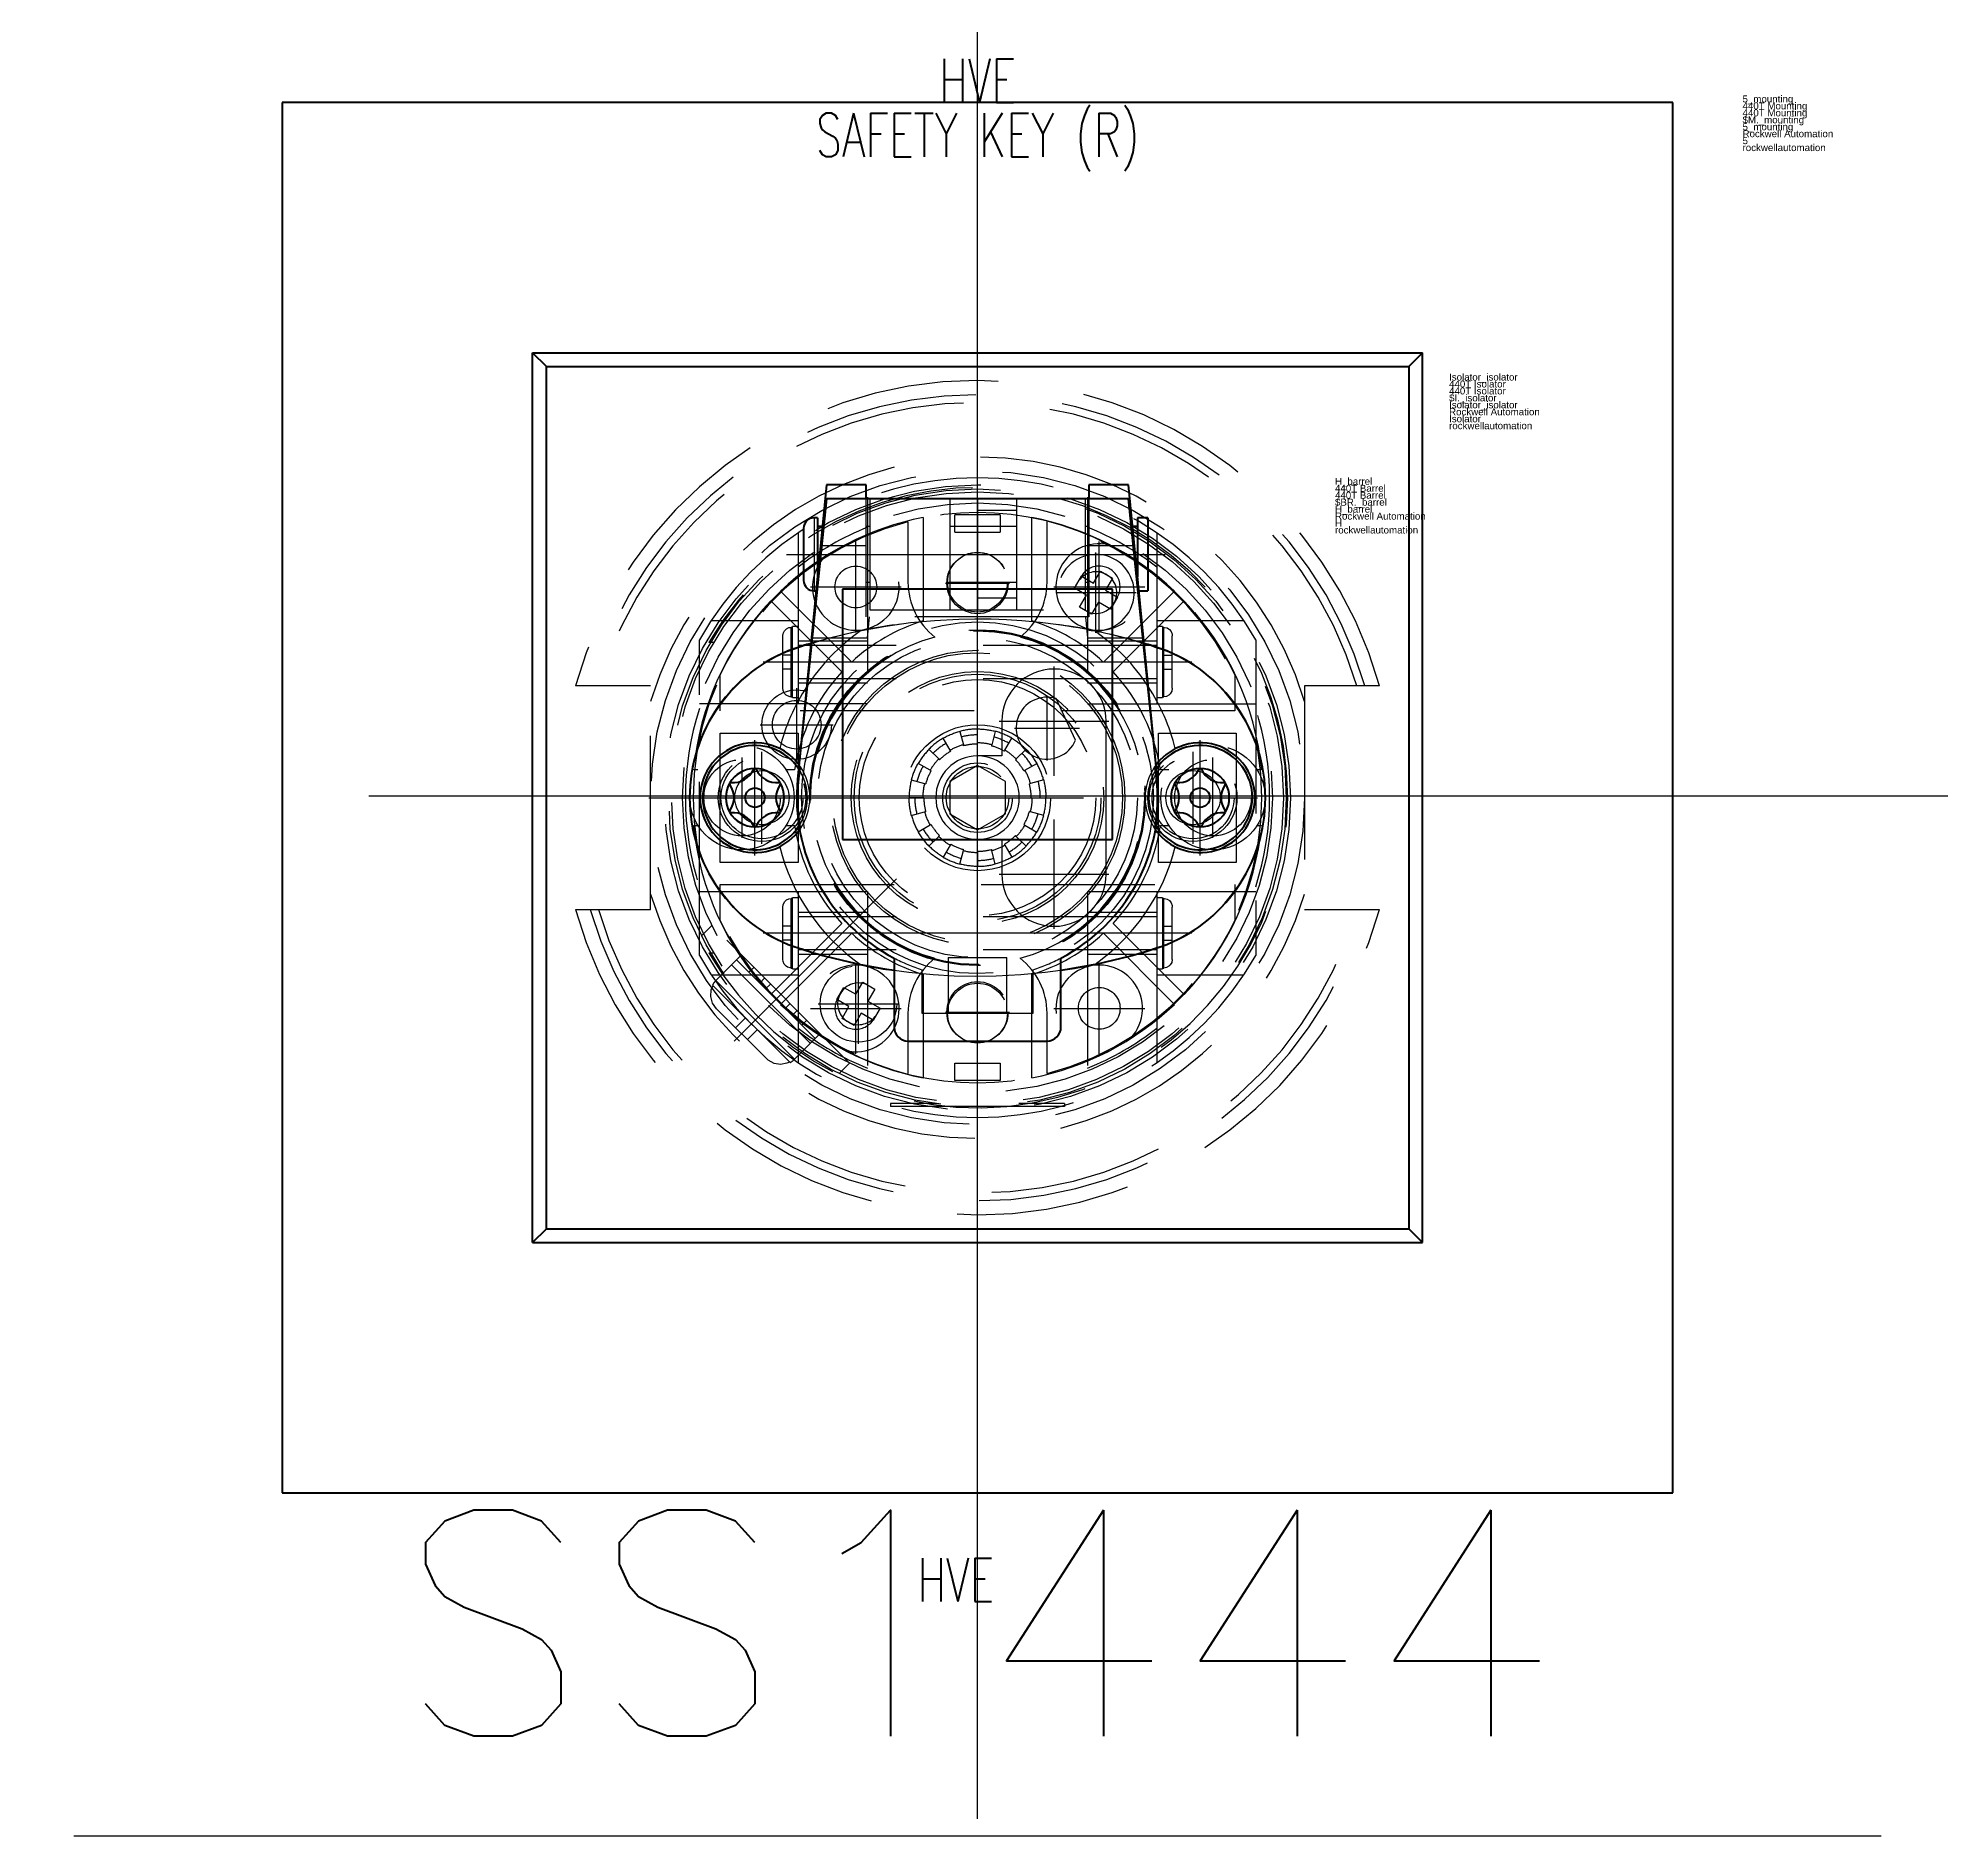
# Model space of a CAD drawing. Header units: inches. Extents: x 0 to 183, y 0 to 117.
# Drawn here: x 82.8 to 88.27, y 40.26 to 45.44 of the extents above; entities that cross this region are included whole.
import ezdxf
from ezdxf.enums import TextEntityAlignment as Align

# ---------------------------------------------------------------- set-up
doc = ezdxf.new("R2010")
doc.units = ezdxf.units.IN
doc.header["$MEASUREMENT"] = 0
doc.linetypes.add('CENTER', pattern=[2, 1.25, -0.25, 0.25, -0.25])
doc.linetypes.add('DASHED', pattern=[0.75, 0.5, -0.25])
for name, color, linetype, lineweight in [('2d ConnectionPoints', 7, 'Continuous', 50), ('AM_0', 7, 'Continuous', 50), ('AM_4', 3, 'Continuous', 25), ('AM_5', 3, 'Continuous', 25), ('AM_6', 2, 'Continuous', 35), ('AM_7', 7, 'CENTER', 25), ('AM_9', 6, 'DASHED', 25)]:
    doc.layers.add(name, color=color, linetype=linetype, lineweight=lineweight)
for name, color, linetype in [('PCAT', 9, 'Continuous'), ('PDESC', 142, 'Continuous'), ('PLOC', 8, 'Continuous'), ('PMISC', 7, 'Continuous'), ('PSYMS', 7, 'Continuous'), ('PTAG', 150, 'Continuous')]:
    doc.layers.add(name, color=color, linetype=linetype)
doc.styles.get("Standard").update_dxf_attribs({"font": 'arial.ttf'})
doc.styles.add('WD', font='romans.shx', dxfattribs={"height": 0.185})
doc.dimstyles.get("Standard").update_dxf_attribs({"dimtxt": 0.18, "dimasz": 0.18, "dimexe": 0.18, "dimexo": 0.0625, "dimgap": 0.09, "dimtad": 0, "dimtih": 1, "dimtoh": 1, "dimdec": 4, "dimzin": 0, "dimdsep": 46, "dimtxsty": 'Standard', "dimcen": 0.09, "dimadec": 0, "dimazin": 0, "dimtfac": 1, "dimtdec": 4, "dimtofl": 0, "dimtmove": 0, "dimatfit": 3, "dimfxl": 1, "dimtolj": 1, "dimtzin": 0, "dimarcsym": 0})

# ---------------------------------------------------------------- blocks, each defined once
blk = doc.blocks.new('AB_440T-MRPSE100E')
at = {"layer": '2d ConnectionPoints'}
blk.add_point((0, 0), dxfattribs=at)
blk.add_point((0, 0), dxfattribs=at)
blk.add_point((0, 0), dxfattribs=at)
blk.add_point((0, 0), dxfattribs=at)
at = {"layer": 'AM_0'}
for p, q in [((-2, 2), (-2, -2)), ((2, 2), (-2, 2)), ((2, -2), (2, 2)), ((-1.28, -1.28), (-1.28, 1.28)), ((-1.28, 1.28), (1.28, 1.28)), ((-1.24, 1.24), (-1.28, 1.28)), ((1.28, 1.28), (1.24, 1.24)), ((1.28, -1.28), (1.28, 1.28)), ((-1.24, -1.24), (-1.24, 1.24)), ((-1.24, 1.24), (1.24, 1.24)), ((1.24, 1.24), (1.24, -1.24)), ((-0.434, 0.9), (-0.5175, 0.0509)), ((-0.32, 0.9), (-0.434, 0.9)), ((-0.32, 0.86), (-0.32, 0.9)), ((0.434, 0.9), (0.32, 0.9)), ((0.32, 0.9), (0.32, 0.86)), ((0.5175, 0.0509), (0.434, 0.9)), ((-0.434, 0.86), (-0.5173, 0.0534)), ((0.434, 0.86), (-0.434, 0.86)), ((0.5173, 0.0534), (0.434, 0.86)), ((-0.5, 0.775), (-0.5, 0.625)), ((-0.46, 0.805), (-0.47, 0.805)), ((-0.46, 0.805), (-0.46, 0.6356)), ((-0.4458, 0.78), (-0.46, 0.78)), ((0.46, 0.78), (0.4458, 0.78)), ((0.49, 0.805), (0.46, 0.805)), ((0.46, 0.805), (0.46, 0.6356)), ((0.49, 0.805), (0.49, 0.595)), ((-0.47, 0.595), (-0.464, 0.595)), ((0.388, 0.6), (-0.388, 0.6)), ((-0.388, 0.6), (-0.388, -0.12)), ((0.388, -0.12), (0.388, 0.6)), ((0.464, 0.595), (0.49, 0.595)), ((-0.6393, 0.084), (-0.6407, 0.084)), ((0.6407, 0.084), (0.6393, 0.084)), ((-0.7124, 0.0426), (-0.7131, 0.0414)), ((-0.5669, 0.0414), (-0.5676, 0.0426)), ((0.5676, 0.0426), (0.5669, 0.0414)), ((0.7131, 0.0414), (0.7124, 0.0426)), ((-0.7131, -0.0414), (-0.7124, -0.0426)), ((-0.5676, -0.0426), (-0.5669, -0.0414)), ((0.5669, -0.0414), (0.5676, -0.0426)), ((0.7124, -0.0426), (0.7131, -0.0414)), ((-0.6407, -0.084), (-0.6393, -0.084)), ((0.6393, -0.084), (0.6407, -0.084)), ((-0.388, -0.12), (0.388, -0.12)), ((-0.24, -0.4613), (-0.24, -0.66)), ((0.24, -0.66), (0.24, -0.4613)), ((-0.2, -0.7), (0.2, -0.7)), ((-1.28, -1.28), (-1.24, -1.24)), ((-1.24, -1.24), (1.24, -1.24)), ((1.24, -1.24), (1.28, -1.28)), ((-1.28, -1.28), (1.28, -1.28)), ((-2, -2), (2, -2))]:
    blk.add_line(p, q, dxfattribs=at)
for points in [[(-0.5129, 0.0939), (-0.5176, 0.0999), (-0.5291, 0.1125), (-0.541, 0.1231), (-0.5554, 0.1334), (-0.5688, 0.141)], [(0.5688, 0.141), (0.5629, 0.1379), (0.5423, 0.1242), (0.5243, 0.1076), (0.5126, 0.0934)], [(-0.5688, -0.141), (-0.5629, -0.1379), (-0.5423, -0.1242), (-0.5243, -0.1076), (-0.5091, -0.0885)], [(0.511, -0.0913), (0.5176, -0.0999), (0.5291, -0.1125), (0.541, -0.1231), (0.5554, -0.1334), (0.5688, -0.141)], [(-0.3369, -0.4795), (-0.2671, -0.4922), (-0.24, -0.4964)], [(0.239, -0.4965), (0.2638, -0.4928), (0.3336, -0.4802), (0.3369, -0.4795)]]:
    blk.add_lwpolyline(points, dxfattribs=at)
for centre in [(-0.64, 0), (0.64, 0)]:
    blk.add_circle(centre, 0.028, dxfattribs=at)
for centre, radius, start, end in [((-0.47, 0.775), 0.03, 90, 180), ((-0.47, 0.625), 0.03, 180, 270), ((0, -1.1664), 1.68, 106.5607, 108.3163), ((0, -1.1664), 1.68, 71.6837, 73.4393), ((-0.372, 0), 0.456, 110, 250), ((0.372, 0), 0.456, 290, 70), ((-0.64, 0), 0.158, 63.2055, 296.7945), ((-0.64, 0), 0.1503, 33.295, 327.2561), ((0.64, 0), 0.1503, 212.7439, 146.705), ((0.64, 0), 0.158, 243.2055, 116.7945), ((-0.64, 0), 0.084, 90.4736, 149.5264), ((-0.7022, 0.1076), 0.064, 263.938, 336.062), ((-0.64, 0.0801), 0.004, 99.9968, 156.062), ((-0.64, 0.0801), 0.004, 23.938, 80.0032), ((-0.64, 0), 0.084, 30.4736, 89.5264), ((-0.5778, 0.1076), 0.064, 203.938, 276.062), ((0.64, 0), 0.084, 90.4736, 149.5264), ((0.5778, 0.1076), 0.064, 263.938, 336.062), ((0.64, 0.0801), 0.004, 99.9968, 156.062), ((0.64, 0.0801), 0.004, 23.938, 80.0032), ((0.64, 0), 0.084, 30.4736, 89.5264), ((0.7022, 0.1076), 0.064, 203.938, 276.062), ((-0.64, 0), 0.084, 150.4736, 209.5264), ((-0.7093, 0.04), 0.004, 159.9968, 216.062), ((-0.7643, 0), 0.064, 323.938, 36.062), ((-0.7093, 0.04), 0.004, 83.938, 140.0032), ((-0.5157, 0), 0.064, 143.938, 216.062), ((-0.5707, 0.04), 0.004, 39.9968, 96.062), ((-0.5707, 0.04), 0.004, 323.938, 20.0032), ((-0.64, 0), 0.084, 330.4736, 29.5264), ((0, 0), 0.52, 174.1073, 242.5136), ((0, 0), 0.52, 297.4864, 5.8927), ((0.64, 0), 0.084, 150.4736, 209.5264), ((0.5707, 0.04), 0.004, 159.9968, 216.062), ((0.5157, 0), 0.064, 323.938, 36.062), ((0.5707, 0.04), 0.004, 83.938, 140.0032), ((0.7643, 0), 0.064, 143.938, 216.062), ((0.7093, 0.04), 0.004, 39.9968, 96.062), ((0.7093, 0.04), 0.004, 323.938, 20.0032), ((0.64, 0), 0.084, 330.4736, 29.5264), ((-0.7093, -0.04), 0.004, 143.938, 200.0032), ((-0.7093, -0.04), 0.004, 219.9968, 276.062), ((-0.64, 0), 0.084, 210.4736, 269.5264), ((-0.7022, -0.1076), 0.064, 23.938, 96.062), ((-0.64, 0), 0.084, 270.4736, 329.5264), ((-0.5778, -0.1076), 0.064, 83.938, 156.062), ((-0.5707, -0.04), 0.004, 263.938, 320.0032), ((-0.5707, -0.04), 0.004, 339.9968, 36.062), ((0.5707, -0.04), 0.004, 143.938, 200.0032), ((0.5707, -0.04), 0.004, 219.9968, 276.062), ((0.64, 0), 0.084, 210.4736, 269.5264), ((0.5778, -0.1076), 0.064, 23.938, 96.062), ((0.64, 0), 0.084, 270.4736, 329.5264), ((0.7022, -0.1076), 0.064, 83.938, 156.062), ((0.7093, -0.04), 0.004, 263.938, 320.0032), ((0.7093, -0.04), 0.004, 339.9968, 36.062), ((-0.64, -0.0801), 0.004, 203.938, 260.0032), ((-0.64, -0.0801), 0.004, 279.9968, 336.062), ((0.64, -0.0801), 0.004, 203.938, 260.0032), ((0.64, -0.0801), 0.004, 279.9968, 336.062), ((0, 1.1664), 1.68, 251.6837, 258.4328), ((0, 1.1664), 1.68, 281.5672, 288.3163), ((0, 1.1048), 1.62, 256.7905, 260.8788), ((-0.2, -0.66), 0.04, 180, 270), ((0.2, -0.66), 0.04, 270, 360)]:
    blk.add_arc(centre, radius, start, end, dxfattribs=at)
at = {"layer": 'AM_4'}
blk.add_line((-0.47, 0.805), (-0.47, 0.595), dxfattribs=at)
for start, end in [(146.9283, 166.0736), (13.9264, 33.0717), (193.9264, 234.91), (305.09, 346.0736)]:
    blk.add_arc((0, 0), 0.586, start, end, dxfattribs=at)
at = {"layer": 'AM_5', "linetype": 'DASHED'}
for p, q in [((0.516, 0.4377), (-0.516, 0.4377)), ((0.516, 0.3423), (-0.516, 0.3423)), ((0.516, -0.3423), (-0.516, -0.3423)), ((0.516, -0.4377), (-0.516, -0.4377))]:
    blk.add_line(p, q, dxfattribs=at)
at = {"layer": 'AM_7'}
for p, q in [((0, -0.945), (0, 0.945)), ((-0.35, 0.4754), (-0.35, 0.737)), ((0.35, 0.4754), (0.35, 0.737)), ((-0.5495, 0.7), (0.5395, 0.7)), ((0.3406, 0.4744), (0.3406, 0.7054)), ((-0.4808, 0.6062), (-0.2192, 0.6062)), ((-0.0924, 0.6173), (0.0924, 0.6173)), ((-0.0903, 0.62), (0.0903, 0.62)), ((0.2192, 0.6062), (0.4808, 0.6062)), ((0.2251, 0.5899), (0.4561, 0.5899)), ((0.616, 0.39), (-0.616, 0.39)), ((0.22, 0.0625), (0.22, 0.3775)), ((-0.52, 0.105), (-0.52, 0.315)), ((0.2, 0.1065), (0.2, 0.2934)), ((0.0625, 0.22), (0.3775, 0.22)), ((-0.64, -0.1659), (-0.64, 0.1659)), ((-0.625, 0.21), (-0.415, 0.21)), ((0.1065, 0.2), (0.2934, 0.2)), ((0.64, -0.1659), (0.64, 0.1659)), ((-0.6771, -0.1155), (-0.6771, 0.1155)), ((-0.62, -0.1323), (-0.62, 0.1323)), ((0.62, -0.1323), (0.62, 0.1323)), ((0.6771, -0.1155), (0.6771, 0.1155)), ((-0.945, 0), (0.945, 0)), ((0.22, -0.3775), (0.22, -0.0625)), ((-0.7, -0.7), (-0.2333, -0.2333)), ((0.0625, -0.22), (0.3775, -0.22)), ((0.616, -0.39), (-0.616, -0.39)), ((-0.35, -0.737), (-0.35, -0.4754)), ((-0.3424, -0.7085), (-0.3424, -0.4775)), ((0.35, -0.737), (0.35, -0.4754)), ((-0.4579, -0.593), (-0.2269, -0.593)), ((-0.4808, -0.6062), (-0.2192, -0.6062)), ((-0.0924, -0.6173), (0.0924, -0.6173)), ((-0.0903, -0.62), (0.0903, -0.62)), ((0.2192, -0.6062), (0.4808, -0.6062))]:
    blk.add_line(p, q, dxfattribs=at)
at = {"layer": 'AM_9'}
for p, q in [((-0.32, 0.52), (-0.32, 0.86)), ((-0.316, 0.864), (-0.316, 0.27)), ((-0.31, 0.86), (-0.31, 0.54)), ((-0.08, 0.86), (-0.08, 0.54)), ((0, 0.86), (0, 0.54)), ((0.112, 0.8258), (0, 0.8258)), ((0.112, 0.86), (0.112, 0.54)), ((0.31, 0.86), (0.31, 0.54)), ((0.316, 0.864), (0.316, 0.27)), ((0.32, 0.86), (0.32, 0.52)), ((-0.31, 0.78), (-0.32, 0.78)), ((-0.2, 0.7932), (-0.2, 0.62)), ((-0.156, 0.806), (-0.156, 0.5086)), ((0.112, 0.78), (-0.08, 0.78)), ((0.065, 0.814), (-0.065, 0.814)), ((-0.065, 0.764), (-0.065, 0.814)), ((0.065, 0.814), (0.065, 0.764)), ((0.156, 0.5086), (0.156, 0.806)), ((0.2, 0.62), (0.2, 0.7932)), ((0.32, 0.78), (0.31, 0.78)), ((-0.516, 0.7617), (-0.516, 0.27)), ((-0.32, 0.724), (-0.4513, 0.724)), ((-0.065, 0.764), (0.065, 0.764)), ((0.4513, 0.724), (0.32, 0.724)), ((0.516, 0.7617), (0.516, 0.27)), ((-0.32, 0.62), (-0.31, 0.62)), ((-0.08, 0.62), (0.112, 0.62)), ((0.2786, 0.6026), (0.2986, 0.6372)), ((0.3133, 0.5826), (0.2786, 0.6026)), ((0.2986, 0.6372), (0.3333, 0.6172)), ((0.31, 0.62), (0.32, 0.62)), ((0.3333, 0.6172), (0.3533, 0.6519)), ((0.3533, 0.6519), (0.3879, 0.6319)), ((0.3879, 0.6319), (0.3679, 0.5972)), ((-0.5945, 0.5662), (-0.3901, 0.3618)), ((-0.3618, 0.3901), (-0.5662, 0.5945)), ((0.112, 0.5742), (0, 0.5742)), ((0.2933, 0.5479), (0.3133, 0.5826)), ((0.3279, 0.5279), (0.2933, 0.5479)), ((0.3479, 0.5626), (0.3279, 0.5279)), ((0.3825, 0.5426), (0.3479, 0.5626)), ((0.5662, 0.5945), (0.3618, 0.3901)), ((0.3679, 0.5972), (0.4025, 0.5772)), ((0.4025, 0.5772), (0.3825, 0.5426)), ((0.3901, 0.3618), (0.5945, 0.5662)), ((-0.7657, 0.51), (-0.516, 0.51)), ((0.32, 0.52), (-0.32, 0.52)), ((-0.3165, 0.46), (-0.3106, 0.52)), ((-0.31, 0.54), (0.31, 0.54)), ((0.3106, 0.52), (0.3165, 0.46)), ((0.516, 0.51), (0.7657, 0.51)), ((-0.8, -0.4543), (-0.8, 0.4543)), ((-0.7586, 0.446), (-0.7725, 0.446)), ((-0.56, 0.3146), (-0.56, 0.4654)), ((-0.536, 0.29), (-0.536, 0.49)), ((-0.532, 0.49), (-0.536, 0.49)), ((-0.532, 0.288), (-0.532, 0.492)), ((-0.516, 0.492), (-0.532, 0.492)), ((-0.316, 0.45), (-0.516, 0.45)), ((-0.4773, 0.46), (-0.3165, 0.46)), ((0.516, 0.45), (0.316, 0.45)), ((0.3165, 0.46), (0.4773, 0.46)), ((0.532, 0.492), (0.516, 0.492)), ((0.532, 0.492), (0.532, 0.288)), ((0.536, 0.49), (0.532, 0.49)), ((0.536, 0.29), (0.536, 0.49)), ((0.56, 0.3146), (0.56, 0.4654)), ((0.8, 0.4543), (0.8, -0.4543)), ((-0.532, 0.41), (-0.56, 0.41)), ((0.532, 0.41), (0.56, 0.41)), ((-0.74, 0.25), (-0.74, 0.3533)), ((-0.532, 0.37), (-0.56, 0.37)), ((-0.516, 0.33), (-0.316, 0.33)), ((0.316, 0.33), (0.516, 0.33)), ((0.532, 0.37), (0.56, 0.37)), ((0.74, 0.3533), (0.74, 0.25)), ((-0.94, 0.3217), (-1.1561, 0.3217)), ((-0.94, -0.3217), (-0.94, 0.3217)), ((-0.536, 0.29), (-0.532, 0.29)), ((-0.532, 0.288), (-0.516, 0.288)), ((0.2822, 0.1658), (0.2266, 0.2849)), ((0.516, 0.288), (0.532, 0.288)), ((0.532, 0.29), (0.536, 0.29)), ((1.1561, 0.3217), (0.94, 0.3217)), ((0.94, 0.3217), (0.94, -0.3217)), ((-0.316, 0.27), (-0.8, 0.27)), ((0.74, 0.25), (-0.74, 0.25)), ((0.07, 0.22), (0.07, 0.12)), ((0.316, 0.27), (0.8, 0.27)), ((0.37, -0.22), (0.37, 0.22)), ((-0.74, -0.186), (-0.74, 0.186)), ((-0.74, 0.186), (-0.516, 0.186)), ((-0.516, 0.186), (-0.516, -0.186)), ((-0.0788, 0.1364), (-0.0988, 0.171)), ((-0.0511, 0.1908), (-0.0408, 0.1521)), ((0, 0.1575), (0, 0.1975)), ((0.0511, 0.1908), (0.0408, 0.1521)), ((0.0787, 0.1364), (0.0987, 0.171)), ((0.52, -0.186), (0.52, 0.186)), ((0.52, 0.186), (0.744, 0.186)), ((0.744, 0.186), (0.744, -0.186)), ((-0.1397, 0.1397), (-0.1114, 0.1114)), ((-0.1114, 0.1114), (-0.1091, 0.1091)), ((-0.0772, 0.1336), (-0.0788, 0.1364)), ((-0.0408, 0.1521), (-0.0399, 0.149)), ((0, 0.1543), (0, 0.1575)), ((0.07, 0.12), (0, 0.12)), ((0.0408, 0.1521), (0.0399, 0.149)), ((0.0772, 0.1336), (0.0787, 0.1364)), ((0.1114, 0.1114), (0.1091, 0.1091)), ((0.1397, 0.1397), (0.1114, 0.1114)), ((-0.8042, 0.0797), (-0.8171, 0.0797)), ((-0.526, 0.0797), (-0.55, 0.0797)), ((-0.5091, 0.0885), (-0.5129, 0.0939)), ((-0.1364, 0.0787), (-0.171, 0.0987)), ((-0.1336, 0.0772), (-0.1364, 0.0787)), ((0, 0.0924), (-0.08, 0.0462)), ((0.08, 0.0462), (0, 0.0924)), ((0.1336, 0.0772), (0.1364, 0.0787)), ((0.1364, 0.0787), (0.171, 0.0987)), ((0.5126, 0.0934), (0.5091, 0.0885)), ((0.55, 0.0797), (0.526, 0.0797)), ((0.8171, 0.0797), (0.8042, 0.0797)), ((-0.1575, 0), (-0.1975, 0)), ((-0.1908, 0.0511), (-0.1521, 0.0408)), ((-0.1543, 0), (-0.1575, 0)), ((-0.1521, 0.0408), (-0.149, 0.0399)), ((-0.08, 0.0462), (-0.08, -0.0462)), ((0.08, -0.0462), (0.08, 0.0462)), ((0.1521, 0.0408), (0.149, 0.0399)), ((0.1908, 0.0511), (0.1521, 0.0408)), ((0.1575, 0), (0.1975, 0)), ((-0.1908, -0.0511), (-0.1521, -0.0408)), ((-0.1521, -0.0408), (-0.149, -0.0399)), ((-0.08, -0.0462), (0, -0.0924)), ((0, -0.0924), (0.08, -0.0462)), ((0.1521, -0.0408), (0.149, -0.0399)), ((0.1908, -0.0511), (0.1521, -0.0408)), ((0.1543, 0), (0.1575, 0)), ((-0.8171, -0.0797), (-0.8042, -0.0797)), ((-0.55, -0.0797), (-0.526, -0.0797)), ((-0.1364, -0.0788), (-0.171, -0.0988)), ((-0.1336, -0.0772), (-0.1364, -0.0788)), ((-0.1114, -0.1114), (-0.1091, -0.1091)), ((0.1114, -0.1114), (0.1091, -0.1091)), ((0.1336, -0.0772), (0.1364, -0.0788)), ((0.1364, -0.0788), (0.171, -0.0988)), ((0.5091, -0.0885), (0.511, -0.0913)), ((0.526, -0.0797), (0.55, -0.0797)), ((0.8042, -0.0797), (0.8171, -0.0797)), ((-0.1397, -0.1397), (-0.1114, -0.1114)), ((-0.0788, -0.1364), (-0.0988, -0.171)), ((-0.0772, -0.1336), (-0.0788, -0.1364)), ((-0.0511, -0.1908), (-0.0408, -0.1521)), ((-0.0408, -0.1521), (-0.0399, -0.149)), ((0, -0.1543), (0, -0.1575)), ((0, -0.1575), (0, -0.1975)), ((0.0408, -0.1521), (0.0399, -0.149)), ((0.0511, -0.1908), (0.0408, -0.1521)), ((0.07, -0.12), (0.07, -0.22)), ((0.0772, -0.1336), (0.0787, -0.1364)), ((0.0787, -0.1364), (0.0987, -0.171)), ((0.1397, -0.1397), (0.1114, -0.1114)), ((-0.516, -0.186), (-0.74, -0.186)), ((0.744, -0.186), (0.52, -0.186)), ((-0.8, -0.27), (-0.316, -0.27)), ((-0.74, -0.3533), (-0.74, -0.25)), ((-0.74, -0.25), (0.74, -0.25)), ((-0.516, -0.27), (-0.516, -0.7617)), ((-0.316, -0.27), (-0.316, -0.864)), ((0.316, -0.27), (0.8, -0.27)), ((0.316, -0.27), (0.316, -0.864)), ((0.516, -0.27), (0.516, -0.7617)), ((0.74, -0.25), (0.74, -0.3533)), ((-1.1561, -0.3217), (-0.94, -0.3217)), ((-0.56, -0.4654), (-0.56, -0.3146)), ((-0.532, -0.29), (-0.536, -0.29)), ((-0.536, -0.49), (-0.536, -0.29)), ((-0.532, -0.492), (-0.532, -0.288)), ((-0.516, -0.288), (-0.532, -0.288)), ((0.532, -0.288), (0.516, -0.288)), ((0.532, -0.288), (0.532, -0.492)), ((0.536, -0.29), (0.532, -0.29)), ((0.536, -0.49), (0.536, -0.29)), ((0.56, -0.4654), (0.56, -0.3146)), ((0.94, -0.3217), (1.1561, -0.3217)), ((-0.7637, -0.3677), (-0.7939, -0.3979)), ((-0.3677, -0.7637), (-0.7637, -0.3677)), ((-0.3901, -0.3618), (-0.5945, -0.5662)), ((-0.532, -0.37), (-0.56, -0.37)), ((-0.316, -0.33), (-0.516, -0.33)), ((0.516, -0.33), (0.316, -0.33)), ((0.5945, -0.5662), (0.3901, -0.3618)), ((0.532, -0.37), (0.56, -0.37)), ((-0.5662, -0.5945), (-0.3618, -0.3901)), ((-0.532, -0.41), (-0.56, -0.41)), ((0.3618, -0.3901), (0.5662, -0.5945)), ((0.532, -0.41), (0.56, -0.41)), ((-0.7725, -0.446), (-0.7586, -0.446)), ((-0.6788, -0.4525), (-0.7524, -0.5261)), ((-0.4808, -0.7071), (-0.7071, -0.4808)), ((-0.4667, -0.693), (-0.693, -0.4667)), ((-0.6572, -0.5024), (-0.6431, -0.4883)), ((-0.536, -0.49), (-0.532, -0.49)), ((-0.532, -0.492), (-0.516, -0.492)), ((-0.516, -0.45), (-0.316, -0.45)), ((-0.084, -0.46), (0.084, -0.46)), ((-0.084, -0.46), (-0.084, -0.62)), ((0.084, -0.62), (0.084, -0.46)), ((0.316, -0.45), (0.516, -0.45)), ((0.516, -0.492), (0.532, -0.492)), ((0.532, -0.49), (0.536, -0.49)), ((-0.7657, -0.51), (-0.516, -0.51)), ((-0.762, -0.5391), (-0.5391, -0.762)), ((-0.7524, -0.5261), (-0.5261, -0.7524)), ((-0.6124, -0.519), (-0.6265, -0.5332)), ((-0.5954, -0.536), (-0.6096, -0.5501)), ((-0.4043, -0.5803), (-0.3843, -0.5457)), ((-0.3843, -0.5457), (-0.3497, -0.5657)), ((-0.3497, -0.5657), (-0.3297, -0.5311)), ((-0.3297, -0.5311), (-0.2951, -0.5511)), ((-0.16, -0.4948), (-0.16, -0.62)), ((-0.156, -0.5086), (-0.156, -0.806)), ((0.156, -0.806), (0.156, -0.5086)), ((0.16, -0.62), (0.16, -0.4948)), ((0.516, -0.51), (0.7657, -0.51)), ((-0.5531, -0.6065), (-0.539, -0.5924)), ((-0.3697, -0.6003), (-0.4043, -0.5803)), ((-0.3897, -0.635), (-0.3697, -0.6003)), ((-0.2951, -0.5511), (-0.3151, -0.5857)), ((-0.3151, -0.5857), (-0.2804, -0.6057)), ((-0.7504, -0.6073), (-0.6073, -0.7504)), ((-0.6675, -0.6336), (-0.6958, -0.6619)), ((-0.5332, -0.6265), (-0.519, -0.6124)), ((-0.4913, -0.6401), (-0.5054, -0.6542)), ((-0.3551, -0.655), (-0.3897, -0.635)), ((-0.3351, -0.6203), (-0.3551, -0.655)), ((-0.3004, -0.6403), (-0.3351, -0.6203)), ((-0.2804, -0.6057), (-0.3004, -0.6403)), ((-0.2, -0.62), (-0.2, -0.7932)), ((-0.16, -0.62), (0.16, -0.62)), ((0.2, -0.7932), (0.2, -0.62)), ((-0.6336, -0.6675), (-0.6619, -0.6958)), ((-0.5261, -0.7524), (-0.4525, -0.6788)), ((-0.398, -0.7939), (-0.3677, -0.7637)), ((-0.065, -0.764), (0.065, -0.764)), ((-0.065, -0.814), (-0.065, -0.764)), ((0.065, -0.764), (0.065, -0.814)), ((0.065, -0.814), (-0.065, -0.814)), ((-0.1189, -0.88), (-0.25, -0.88)), ((-0.25, -0.88), (-0.25, -0.888)), ((0.25, -0.888), (-0.25, -0.888)), ((0.25, -0.88), (0.1189, -0.88)), ((0.25, -0.88), (0.25, -0.888))]:
    blk.add_line(p, q, dxfattribs=at)
for points in [[(0.3369, 0.4795), (0.2849, 0.4893), (0.2329, 0.4974), (0.1803, 0.5039), (0.1276, 0.5088), (0.0834, 0.5115), (0.0388, 0.5132), (-0.0075, 0.5136), (-0.0538, 0.5128), (-0.1237, 0.5091), (-0.1932, 0.5025), (-0.2633, 0.4928), (-0.3336, 0.4802), (-0.3369, 0.4795)], [(-0.56, 0.4654), (-0.5591, 0.4721), (-0.5554, 0.4799), (-0.5495, 0.4858), (-0.5422, 0.4892), (-0.536, 0.49)], [(0.536, 0.49), (0.5374, 0.49), (0.5451, 0.4882), (0.5518, 0.4839), (0.5568, 0.4777), (0.5596, 0.47), (0.56, 0.4654)], [(-0.536, 0.29), (-0.5391, 0.2902), (-0.5466, 0.2925), (-0.5505, 0.295), (-0.556, 0.301), (-0.5593, 0.3086), (-0.56, 0.3146)], [(0.56, 0.3146), (0.5585, 0.3061), (0.5544, 0.2987), (0.5505, 0.295), (0.5435, 0.2912), (0.536, 0.29)], [(-0.56, -0.3146), (-0.5591, -0.3079), (-0.5554, -0.3001), (-0.5495, -0.2942), (-0.5422, -0.2908), (-0.536, -0.29)], [(0.536, -0.29), (0.5374, -0.29), (0.5451, -0.2918), (0.5518, -0.2961), (0.5568, -0.3023), (0.5596, -0.31), (0.56, -0.3146)], [(-0.536, -0.49), (-0.5391, -0.4898), (-0.5466, -0.4875), (-0.5505, -0.485), (-0.556, -0.479), (-0.5593, -0.4714), (-0.56, -0.4654)], [(0.56, -0.4654), (0.5585, -0.4739), (0.5544, -0.4813), (0.5505, -0.485), (0.5435, -0.4888), (0.536, -0.49)], [(-0.7504, -0.6073), (-0.7618, -0.5911), (-0.7671, -0.5722), (-0.7657, -0.5531), (-0.7607, -0.5404)], [(-0.24, -0.4964), (-0.1973, -0.502), (-0.1276, -0.5088), (-0.0676, -0.5122), (-0.0068, -0.5136), (0.0538, -0.5128), (0.1241, -0.509), (0.1941, -0.5024), (0.239, -0.4965)], [(-0.5404, -0.7607), (-0.5482, -0.7642), (-0.5666, -0.7673), (-0.5851, -0.7643), (-0.6018, -0.7552), (-0.6073, -0.7504)]]:
    blk.add_lwpolyline(points, dxfattribs=at)
for centre, radius in [((0, 0), 0.94), ((0, 0), 0.9), ((0, 0), 0.888), ((0, 0), 0.88), ((0, 0), 0.848), ((-0.35, 0.6062), 0.06), ((0, 0.6173), 0.088), ((0, 0.62), 0.086), ((0, 0), 0.506), ((0, 0), 0.483), ((0, 0), 0.482), ((0, 0), 0.48), ((0, 0), 0.46), ((0, 0), 0.424), ((0, 0), 0.417), ((0, 0), 0.363), ((0, 0), 0.355), ((0, 0), 0.34), ((-0.52, 0.21), 0.1), ((-0.52, 0.21), 0.07), ((0, 0), 0.21), ((-0.6771, 0), 0.15), ((-0.64, 0), 0.15), ((-0.6771, 0), 0.11), ((-0.62, 0), 0.126), ((-0.62, 0), 0.118), ((0.64, 0), 0.15), ((0.62, 0), 0.126), ((0.62, 0), 0.118), ((0.6771, 0), 0.15), ((0.6771, 0), 0.11), ((-0.62, 0), 0.078), ((0, 0), 0.1), ((0, 0), 0.09), ((0.62, 0), 0.078), ((-0.3424, -0.593), 0.11), ((0, -0.6173), 0.088), ((0, -0.62), 0.086), ((0.35, -0.6062), 0.06)]:
    blk.add_circle(centre, radius, dxfattribs=at)
for centre, radius, start, end in [((0, 0), 1.2, 15.5483, 164.4517), ((0, 0), 1.1594, 16.1067, 163.8933), ((0, 0), 1.1368, 16.4371, 163.5629), ((0, 0), 0.98, 16.4264, 163.5736), ((0, 0), 0.92, 29.5918, 150.4082), ((0, 0), 0.892, 210, 150), ((0, 0), 0.818, 104.1522, 255.8478), ((0, 0), 0.821, 100.9535, 133.6041), ((0, 0), 0.84, 112.0979, 127.9), ((0, 0), 0.82, 62.5374, 117.4626), ((0, 0), 0.821, 46.3959, 79.0465), ((0, 0), 0.818, 284.1522, 75.8478), ((0, 0), 0.84, 52.1, 67.9021), ((-0.35, 0.6062), 0.1246, 136.9346, 103.0636), ((0.35, 0.6062), 0.1246, 76.9364, 43.0654), ((0, 0), 0.82, 122.5356, 154.4805), ((0.3406, 0.5899), 0.11, 256.775, 253.515), ((0.35, 0.6062), 0.06, 320.9916, 159.0759), ((0, 0), 0.82, 25.5195, 57.4644), ((0, 0.62), 0.2, 180, 232.184), ((0, 0.62), 0.2, 307.816, 360), ((0.3406, 0.5899), 0.06, 245.8161, 140.9916), ((0, 0), 0.821, 136.3959, 174.4319), ((0, 0), 0.821, 5.5681, 43.6041), ((0, -1.1048), 1.62, 98.5207, 109.8416), ((0, -1.1664), 1.68, 97.5766, 106.4907), ((0, 0), 0.532, 107.0516, 132.8455), ((0, 0), 0.532, 47.1545, 72.9484), ((0, -1.1664), 1.68, 73.5093, 82.2121), ((0, -1.1048), 1.62, 70.1584, 80.8656), ((0, 0), 0.586, 125.09, 146.9283), ((0, 0), 0.478, 104.8648, 255.1352), ((0, 0), 0.478, 284.8648, 75.1352), ((0, 0), 0.586, 33.0717, 54.91), ((-0.372, 0), 0.4552, 113, 247), ((0.372, 0), 0.4552, 293, 67), ((0, 0), 0.532, 137.1545, 171.3883), ((0.22, 0.22), 0.15, 0, 180), ((0, 0), 0.532, 8.6117, 42.8455), ((0.2, 0.2), 0.089, 72.6113, 337.3887), ((0, 0), 0.84, 162.2472, 197.7528), ((0, 0), 0.84, 342.2472, 17.7528), ((0, 0), 0.1975, 120, 135), ((0, 0), 0.1968, 105, 120), ((0, 0), 0.1975, 90, 105), ((0, 0), 0.1806, 90, 105), ((0, 0), 0.1968, 75, 90), ((0, 0), 0.1806, 60, 75), ((0, 0), 0.1975, 60, 75), ((0, 0), 0.1968, 45, 60), ((0, 0), 0.1968, 135, 150), ((0, 0), 0.1575, 135, 150), ((0, 0), 0.1806, 120, 135), ((0, 0), 0.12, 90, 270), ((0, 0), 0.1543, 120, 135), ((0, 0), 0.1575, 105, 120), ((0, 0), 0.1543, 90, 105), ((0, 0), 0.1575, 75, 90), ((0, 0), 0.12, 270, 90), ((0, 0), 0.1543, 60, 75), ((0, 0), 0.1575, 45, 60), ((0, 0), 0.1806, 30, 45), ((0, 0), 0.1975, 30, 45), ((0, 0), 0.5167, 170.142, 189.858), ((-0.64, 0), 0.1503, 327.2561, 33.295), ((-0.64, 0), 0.158, 325.9504, 34.0496), ((0, 0), 0.1975, 150, 165), ((0, 0), 0.1806, 150, 165), ((0, 0), 0.1543, 150, 165), ((0, 0), 0.1543, 30, 45), ((0, 0), 0.1575, 15, 30), ((0, 0), 0.1968, 15, 30), ((0.64, 0), 0.158, 145.9504, 214.0496), ((0.64, 0), 0.1503, 146.705, 212.7439), ((0, 0), 0.5167, 350.142, 9.858), ((0, 0), 0.1968, 165, 180), ((0, 0), 0.1575, 165, 180), ((0, 0), 0.1543, 180, 195), ((0, 0), 0.1543, 0, 15), ((0, 0), 0.1575, 345, 0), ((0, 0), 0.1806, 360, 15), ((0, 0), 0.1975, 0, 15), ((0, 0), 0.1975, 180, 195), ((0, 0), 0.1968, 195, 210), ((0, 0), 0.1806, 180, 195), ((0, 0), 0.1575, 195, 210), ((0, 0), 0.1543, 330, 345), ((0, 0), 0.1806, 330, 345), ((0, 0), 0.1975, 330, 345), ((0, 0), 0.1968, 345, 0), ((0, 0), 0.821, 185.5681, 223.6041), ((0, 0), 0.532, 188.6117, 222.8455), ((0, 0), 0.1975, 210, 225), ((0, 0), 0.1806, 210, 225), ((0, 0), 0.1543, 210, 225), ((0, 0), 0.1543, 300, 315), ((0, 0), 0.1575, 315, 330), ((0, 0), 0.1968, 315, 330), ((0, 0), 0.532, 317.1545, 351.3883), ((0, 0), 0.821, 316.3959, 354.4319), ((0, 0), 0.1968, 225, 240), ((0, 0), 0.1575, 225, 240), ((0, 0), 0.1806, 240, 255), ((0, 0), 0.1543, 240, 255), ((0, 0), 0.1575, 255, 270), ((0, 0), 0.1543, 270, 285), ((0, 0), 0.1575, 285, 300), ((0, 0), 0.1806, 300, 315), ((0, 0), 0.1975, 300, 315), ((0, 0), 0.1975, 240, 255), ((0, 0), 0.1968, 255, 270), ((0, 0), 0.1806, 270, 285), ((0, 0), 0.1975, 270, 285), ((0, 0), 0.1968, 285, 300), ((0.22, -0.22), 0.15, 180, 0), ((0, 0), 1.2, 195.5483, 344.4517), ((0, 0), 1.1594, 196.1067, 343.8933), ((0, 0), 1.1368, 196.4371, 343.5629), ((0, 0), 0.98, 196.4264, 343.5736), ((0, 0), 0.82, 205.5195, 237.4721), ((0, 0), 0.82, 302.5279, 334.4805), ((0, 1.1048), 1.62, 250.1584, 256.7905), ((0, 0), 0.532, 227.1545, 252.9484), ((0, 0), 0.532, 287.0516, 312.8455), ((0, 1.1048), 1.62, 278.4967, 289.8416), ((0, 0), 0.92, 209.5918, 330.4082), ((-0.35, -0.6062), 0.1246, 256.8707, 223.1279), ((0, 0), 0.52, 242.5136, 252.0798), ((0, -0.62), 0.2, 127.816, 180), ((0, -0.62), 0.2, 0, 52.184), ((0, 0), 0.52, 287.9202, 297.4864), ((0.35, -0.6062), 0.1246, 316.8721, 283.1293), ((-0.7128, -0.5657), 0.056, 135, 151.6015), ((-0.3424, -0.593), 0.06, 63.9174, 322.6777), ((0, 0), 0.821, 226.3959, 259.0465), ((-0.35, -0.6062), 0.06, 142.6777, 337.2554), ((0, 0), 0.821, 280.9535, 313.6041), ((0, 0), 0.84, 232.1, 247.9021), ((0, 0), 0.84, 292.0979, 307.9), ((-0.5657, -0.7128), 0.056, 298.3985, 315), ((0, 0), 0.82, 242.5264, 297.4736)]:
    blk.add_arc(centre, radius, start, end, dxfattribs=at)
at = {"style": 'WD', "width": 0.7}
for tag, p in [('INST', (0, 2.1696)), ('LOC', (0, 2)), ('DESC1', (0, 1.8438)), ('DESC2', (0, 1.6875)), ('DESC3', (0, 1.5396)), ('XREF', (0, 0.9688))]:
    blk.add_attdef(tag, text='', height=0.125, dxfattribs=at).set_placement(p, align=Align.CENTER)
at = {"style": 'WD'}
blk.add_attdef('TAG1', text='', height=0.125, dxfattribs=at).set_placement((0, 1.375), align=Align.CENTER)
at = {"style": 'WD', "flags": 9}
blk.add_attdef('FAMILY', (0.2047, 1.3398), '', height=0.01, dxfattribs=at)
for tag, p in [('ASSYCODE', (0.23, 1.2589)), ('MFG', (0.2278, 1.2762)), ('CAT', (0.2297, 1.2957))]:
    blk.add_attdef(tag, text='', height=0.01, dxfattribs=at).set_placement(p, align=Align.CENTER)
at = {"layer": 'AM_6'}
for tag, p, flags in [('NB', (2.2, 2), 8), ('NN', (2.2, 1.98), 8), ('NT', (2.2, 1.96), 8), ('CATALOG', (2.2, 1.9), 8), ('NBSYN', (2.2, 1.94), 8), ('LINA', (2.2, 1.92), 8), ('COMPANY', (2.2, 1.86), 8), ('M', (2.2, 1.88), 8), ('PSOL_0', (2.2, 1.84), 9), ('PSOL_1', (2.2, 1.82), 9), ('NB', (1.3561, 1.2), 8), ('NN', (1.3561, 1.18), 8), ('NT', (1.3561, 1.16), 8), ('NBSYN', (1.3561, 1.14), 8), ('CATALOG', (1.3561, 1.1), 8), ('LINA', (1.3561, 1.12), 8), ('I', (1.3561, 1.08), 8), ('COMPANY', (1.3561, 1.06), 8), ('PSOL_0', (1.3561, 1.04), 9), ('PSOL_1', (1.3561, 1.02), 9), ('NB', (1.028, 0.9), 8), ('NN', (1.028, 0.88), 8), ('NT', (1.028, 0.86), 8), ('NBSYN', (1.028, 0.84), 8), ('LINA', (1.028, 0.82), 8), ('CATALOG', (1.028, 0.8), 8), ('COMPANY', (1.028, 0.76), 8), ('BR', (1.028, 0.78), 8), ('PSOL_0', (1.028, 0.74), 9), ('PSOL_1', (1.028, 0.72), 9)]:
    blk.add_attdef(tag, p, '', height=0.02, dxfattribs=dict(at, flags=flags))
blk = doc.blocks.new('*D46')
at = {"color": 0, "lineweight": -2, "transparency": 16777216}
for p, q in [((81, 52.8178), (81, 58.3675)), ((85.5, 40.3125), (85.5, 58.3675)), ((79.87, 58.1875), (78.74, 58.1875)), ((86.63, 58.1875), (87.76, 58.1875))]:
    blk.add_line(p, q, dxfattribs=at)
at = {"color": 0, "transparency": 16777216}
for points in [[(79.87, 58.3758), (79.87, 57.9992), (81, 58.1875)], [(86.63, 58.3758), (86.63, 57.9992), (85.5, 58.1875)]]:
    blk.add_solid(points, dxfattribs=at)
at = {"layer": 'Defpoints', "color": 0, "transparency": 16777216}
for p in [(81, 58.1875), (81, 52.7553), (85.5, 40.25)]:
    blk.add_point(p, dxfattribs=at)
at = {"color": 0, "transparency": 16777216, "insert": (83.25, 58.1875), "char_height": 0.85, "attachment_point": 5}
blk.add_mtext('\\A1;4.5000', dxfattribs=at)
blk = doc.blocks.new('*D50')
at = {"color": 0, "lineweight": -2, "transparency": 16777216}
for p, q in [((91.5625, 48.8811), (91.5625, 50.0111)), ((83.5625, 47.7511), (91.7425, 47.7511)), ((90.625, 45.7511), (91.7425, 45.7511)), ((91.5625, 44.6211), (91.5625, 43.4911))]:
    blk.add_line(p, q, dxfattribs=at)
at = {"color": 0, "transparency": 16777216}
for points in [[(91.3742, 48.8811), (91.7508, 48.8811), (91.5625, 47.7511)], [(91.3742, 44.6211), (91.7508, 44.6211), (91.5625, 45.7511)]]:
    blk.add_solid(points, dxfattribs=at)
at = {"layer": 'Defpoints', "color": 0, "transparency": 16777216}
for p in [(83.5, 47.7511), (90.5625, 45.7511), (91.5625, 45.7511)]:
    blk.add_point(p, dxfattribs=at)
at = {"color": 0, "transparency": 16777216, "insert": (91.5625, 46.7511), "char_height": 0.85, "attachment_point": 5}
blk.add_mtext('\\A1;2.0000', dxfattribs=at)
blk = doc.blocks.new('*D51')
at = {"color": 0, "lineweight": -2, "transparency": 16777216}
for p, q in [((95.625, 46.8853), (95.625, 48.0153)), ((83.5625, 45.7553), (95.805, 45.7553)), ((83.75, 43.2553), (95.805, 43.2553)), ((95.625, 42.1253), (95.625, 40.9953))]:
    blk.add_line(p, q, dxfattribs=at)
at = {"color": 0, "transparency": 16777216}
for points in [[(95.4367, 46.8853), (95.8133, 46.8853), (95.625, 45.7553)], [(95.4367, 42.1253), (95.8133, 42.1253), (95.625, 43.2553)]]:
    blk.add_solid(points, dxfattribs=at)
at = {"layer": 'Defpoints', "color": 0, "transparency": 16777216}
for p in [(83.5, 45.7553), (83.6875, 43.2553), (95.625, 43.2553)]:
    blk.add_point(p, dxfattribs=at)
at = {"color": 0, "transparency": 16777216, "insert": (95.625, 44.5053), "char_height": 0.85, "attachment_point": 5}
blk.add_mtext('\\A1;2.5000', dxfattribs=at)
blk = doc.blocks.new('SEN_FAN_N12_FA44')
at = {"color": 7, "linetype": 'Continuous'}
blk.add_line((0.3391, 5.8883), (5.5359, 5.8883), dxfattribs=at)
at = {"style": 'WD', "width": 0.7}
for tag, p in [('INST', (2.875, 6.7321)), ('LOC', (2.875, 6.5625)), ('DESC1', (2.875, 6.4062)), ('DESC2', (2.875, 6.25)), ('DESC3', (2.875, 6.1021)), ('XREF', (2.875, 5.5312))]:
    blk.add_attdef(tag, text='', height=0.125, dxfattribs=at).set_placement(p, align=Align.CENTER)
at = {"style": 'WD'}
blk.add_attdef('TAG1', text='', height=0.125, dxfattribs=at).set_placement((2.875, 5.9375), align=Align.CENTER)
at = {"style": 'WD', "flags": 9}
blk.add_attdef('FAMILY', (3.0797, 5.9023), '', height=0.01, dxfattribs=at)
for tag, p in [('CAT', (3.1047, 5.8582)), ('ASSYCODE', (3.105, 5.8214)), ('MFG', (3.1028, 5.8387))]:
    blk.add_attdef(tag, text='', height=0.01, dxfattribs=at).set_placement(p, align=Align.CENTER)

msp = doc.modelspace()

# ---------------------------------------------------------------- block references
at = {"layer": 'PSYMS'}
ref = msp.add_blockref('AB_440T-MRPSE100E', (85.5, 43.25), dxfattribs=at)
ref.add_attrib('NB', '5_mounting', (87.7, 45.25), dxfattribs={"layer": 'PMISC', "height": 0.02, "flags": 8})
ref.add_attrib('NN', '440T Mounting', (87.7, 45.23), dxfattribs={"layer": 'PMISC', "height": 0.02, "flags": 8})
ref.add_attrib('NT', '440T Mounting', (87.7, 45.21), dxfattribs={"layer": 'PMISC', "height": 0.02, "flags": 8})
ref.add_attrib('NBSYN', '$M._mounting', (87.7, 45.19), dxfattribs={"layer": 'PMISC', "height": 0.02, "flags": 8})
ref.add_attrib('LINA', '5_mounting', (87.7, 45.17), dxfattribs={"layer": 'PMISC', "height": 0.02, "flags": 8})
ref.add_attrib('CATALOG', 'Rockwell Automation', (87.7, 45.15), dxfattribs={"layer": 'PCAT', "height": 0.02, "flags": 8})
ref.add_attrib('M', '5', (87.7, 45.13), dxfattribs={"layer": 'PMISC', "height": 0.02, "flags": 8})
ref.add_attrib('COMPANY', 'rockwellautomation', (87.7, 45.11), dxfattribs={"layer": 'PMISC', "height": 0.02, "flags": 8})
ref.add_attrib('NB', 'H_barrel', (86.528, 44.15), dxfattribs={"layer": 'PMISC', "height": 0.02, "flags": 8})
ref.add_attrib('NN', '440T Barrel', (86.528, 44.13), dxfattribs={"layer": 'PMISC', "height": 0.02, "flags": 8})
ref.add_attrib('NT', '440T Barrel', (86.528, 44.11), dxfattribs={"layer": 'PMISC', "height": 0.02, "flags": 8})
ref.add_attrib('NBSYN', '$BR._barrel', (86.528, 44.09), dxfattribs={"layer": 'PMISC', "height": 0.02, "flags": 8})
ref.add_attrib('LINA', 'H_barrel', (86.528, 44.07), dxfattribs={"layer": 'PMISC', "height": 0.02, "flags": 8})
ref.add_attrib('CATALOG', 'Rockwell Automation', (86.528, 44.05), dxfattribs={"layer": 'PCAT', "height": 0.02, "flags": 8})
ref.add_attrib('BR', 'H', (86.528, 44.03), dxfattribs={"layer": 'PMISC', "height": 0.02, "flags": 8})
ref.add_attrib('COMPANY', 'rockwellautomation', (86.528, 44.01), dxfattribs={"layer": 'PMISC', "height": 0.02, "flags": 8})
ref.add_attrib('NB', 'Isolator_isolator', (86.85609, 44.45), dxfattribs={"layer": 'PMISC', "height": 0.02, "flags": 8})
ref.add_attrib('NN', '440T Isolator', (86.85609, 44.43), dxfattribs={"layer": 'PMISC', "height": 0.02, "flags": 8})
ref.add_attrib('NT', '440T Isolator', (86.85609, 44.41), dxfattribs={"layer": 'PMISC', "height": 0.02, "flags": 8})
ref.add_attrib('NBSYN', '$I._isolator', (86.85609, 44.39), dxfattribs={"layer": 'PMISC', "height": 0.02, "flags": 8})
ref.add_attrib('LINA', 'Isolator_isolator', (86.85609, 44.37), dxfattribs={"layer": 'PMISC', "height": 0.02, "flags": 8})
ref.add_attrib('CATALOG', 'Rockwell Automation', (86.85609, 44.35), dxfattribs={"layer": 'PCAT', "height": 0.02, "flags": 8})
ref.add_attrib('I', 'Isolator', (86.85609, 44.33), dxfattribs={"layer": 'PMISC', "height": 0.02, "flags": 8})
ref.add_attrib('COMPANY', 'rockwellautomation', (86.85609, 44.31), dxfattribs={"layer": 'PMISC', "height": 0.02, "flags": 8})
ref.add_attrib('DESC1', 'SAFETY KEY (R)', dxfattribs={"layer": 'PDESC', "height": 0.125, "style": 'WD', "width": 0.7}).set_placement((85.5, 45.09375), align=Align.CENTER)
ref.add_attrib('LOC', 'HVE', dxfattribs={"layer": 'PLOC', "height": 0.125, "style": 'WD', "width": 0.7}).set_placement((85.5, 45.25), align=Align.CENTER)
ref.add_attrib('P_TAG1', 'SS1444', dxfattribs={"layer": 'PTAG', "height": 0.65, "style": 'WD', "flags": 8}).set_placement((85.5, 40.875), align=Align.MIDDLE_CENTER)
ref = msp.add_blockref('SEN_FAN_N12_FA44', (82.5625, 34.375), dxfattribs=at)
ref.add_attrib('LOC', 'HVE', dxfattribs={"layer": 'PLOC', "height": 0.125, "style": 'WD', "width": 0.7}).set_placement((85.4375, 40.9375), align=Align.CENTER)

# ---------------------------------------------------------------- dimensions: what is measured, and where the dimension line sits
at = {"color": 2}
dim = msp.add_linear_dim(base=(81, 58.1875), p1=(85.5, 40.25), p2=(81, 52.75529), dimstyle='Standard', override={"dimtxt": 0.85, "dimasz": 1.13}, dxfattribs=at)
dim.commit()
dim.dimension.update_dxf_attribs({"geometry": '*D46', "text_midpoint": (83.25, 58.1875), "dimtype": 160})
for base, p1, p2, picture, middle in [((91.5625, 45.75106), (83.5, 47.75106), (90.5625, 45.75106), '*D50', (91.5625, 46.75106)), ((95.625, 43.25529), (83.5, 45.75529), (83.6875, 43.25529), '*D51', (95.625, 44.50529))]:
    dim = msp.add_linear_dim(base=base, p1=p1, p2=p2, angle=90, dimstyle='Standard', override={"dimtxt": 0.85, "dimasz": 1.13}, dxfattribs=at)
    dim.commit()
    dim.dimension.update_dxf_attribs({"geometry": picture, "text_midpoint": middle, "dimtype": 160})

doc.saveas('drawing.dxf')
